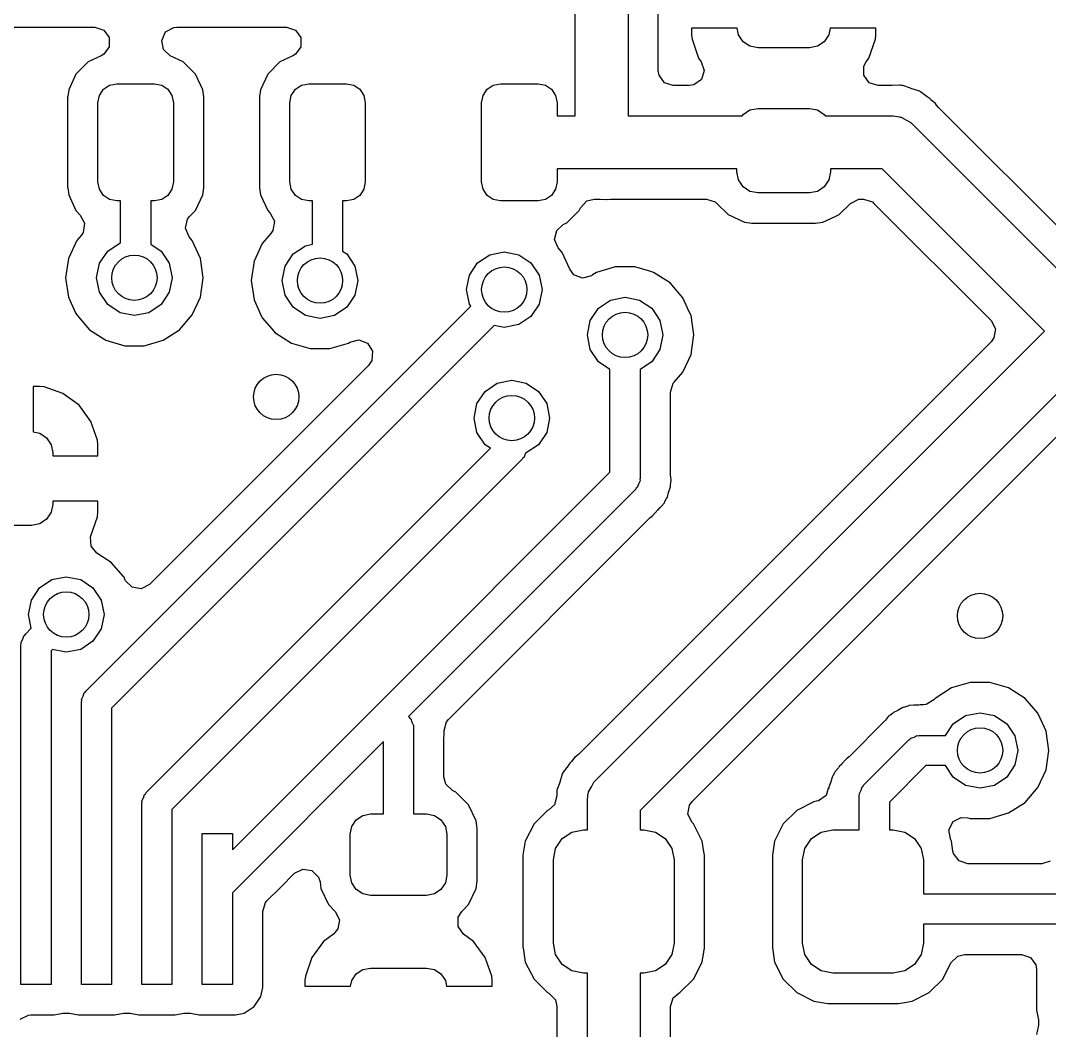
# Model space of a CAD drawing. Extents: x 100.3 to 197.2, y -144.7 to -85.3.
# Drawn here: x 170.85 to 177.66, y -98.35 to -91.67 of the extents above; entities that cross this region are included whole.
import ezdxf

# ---------------------------------------------------------------- set-up
doc = ezdxf.new("R2010")
doc.units = 0
doc.layers.add('BLACK', color=7, linetype='CONTINUOUS')

msp = doc.modelspace()

# ---------------------------------------------------------------- linework, layer by layer
at = {"layer": 'BLACK', "linetype": 'CONTINUOUS'}
for p, q in [((174.52, -92.3), (174.52, -91.478)), ((174.87, -91.478), (174.87, -92.3)), ((175.07, -92.0005), (175.07, -91.5838)), ((170.611, -91.713), (171.339, -91.713)), ((171.339, -91.713), (171.398, -91.7319)), ((171.398, -91.7319), (171.434, -91.7814)), ((171.782, -91.7999), (171.808, -91.7445)), ((171.808, -91.7445), (171.862, -91.7148)), ((171.862, -91.7148), (171.881, -91.713)), ((171.881, -91.713), (172.609, -91.713)), ((172.609, -91.713), (172.668, -91.7319)), ((172.668, -91.7319), (172.704, -91.7814)), ((175.592, -91.72), (175.29, -91.72)), ((175.29, -91.72), (175.29, -91.72)), ((175.29, -91.72), (175.29, -91.763)), ((175.601, -91.7636), (175.592, -91.72)), ((176.208, -91.72), (176.199, -91.7636)), ((176.51, -91.72), (176.208, -91.72)), ((176.51, -91.763), (176.51, -91.72)), ((176.51, -91.72), (176.51, -91.72)), ((171.434, -91.7814), (171.434, -91.8426)), ((171.794, -91.86), (171.782, -91.7999)), ((172.704, -91.7814), (172.704, -91.8426)), ((175.29, -91.763), (175.293, -91.7927)), ((175.293, -91.7927), (175.293, -91.7927)), ((175.293, -91.7927), (175.337, -91.9179)), ((175.631, -91.809), (175.601, -91.7636)), ((175.676, -91.8393), (175.631, -91.809)), ((176.169, -91.809), (176.124, -91.8393)), ((176.199, -91.7636), (176.169, -91.809)), ((176.463, -91.9179), (176.507, -91.7927)), ((176.507, -91.7927), (176.51, -91.763)), ((171.398, -91.8921), (171.381, -91.9017)), ((171.434, -91.8426), (171.398, -91.8921)), ((171.839, -91.9017), (171.794, -91.86)), ((172.668, -91.8921), (172.651, -91.9017)), ((172.704, -91.8426), (172.668, -91.8921)), ((175.73, -91.85), (175.676, -91.8393)), ((176.07, -91.85), (175.73, -91.85)), ((176.124, -91.8393), (176.07, -91.85)), ((171.295, -91.9418), (171.214, -92.0229)), ((171.381, -91.9017), (171.295, -91.9418)), ((171.295, -91.9418), (171.295, -91.9418)), ((171.295, -91.9418), (171.295, -91.9418)), ((171.925, -91.9418), (171.839, -91.9017)), ((172.006, -92.0229), (171.925, -91.9418)), ((172.565, -91.9418), (172.484, -92.0229)), ((172.651, -91.9017), (172.565, -91.9418)), ((172.565, -91.9418), (172.565, -91.9418)), ((175.337, -91.9179), (175.354, -91.9417)), ((175.354, -91.9417), (175.373, -91.9998)), ((176.431, -91.9699), (176.446, -91.9417)), ((176.446, -91.9417), (176.463, -91.9179)), ((171.214, -92.0229), (171.166, -92.127)), ((172.054, -92.127), (172.006, -92.0229)), ((172.006, -92.0229), (172.006, -92.0229)), ((172.006, -92.0229), (172.006, -92.0229)), ((172.484, -92.0229), (172.436, -92.127)), ((175.075, -92.0311), (175.07, -92.0005)), ((175.373, -91.9998), (175.355, -92.0581)), ((176.431, -92.0311), (176.431, -91.9699)), ((171.397, -92.1241), (171.437, -92.097)), ((171.437, -92.097), (171.485, -92.0875)), ((171.485, -92.0875), (171.735, -92.0875)), ((171.735, -92.0875), (171.783, -92.097)), ((171.783, -92.097), (171.823, -92.1241)), ((172.667, -92.1241), (172.707, -92.097)), ((172.707, -92.097), (172.755, -92.0875)), ((172.755, -92.0875), (173.005, -92.0875)), ((173.005, -92.0875), (173.053, -92.097)), ((173.053, -92.097), (173.093, -92.1241)), ((173.937, -92.1241), (173.977, -92.097)), ((173.977, -92.097), (174.025, -92.0875)), ((174.025, -92.0875), (174.275, -92.0875)), ((174.275, -92.0875), (174.323, -92.097)), ((174.323, -92.097), (174.363, -92.1241)), ((175.111, -92.0806), (175.075, -92.0311)), ((175.169, -92.0995), (175.111, -92.0806)), ((175.306, -92.0944), (175.274, -92.0995)), ((175.355, -92.0581), (175.306, -92.0944)), ((176.467, -92.0806), (176.431, -92.0311)), ((176.526, -92.0995), (176.467, -92.0806)), ((176.666, -92.0975), (176.618, -92.0995)), ((176.672, -92.0972), (176.666, -92.0975)), ((176.68, -92.0982), (176.672, -92.0972)), ((176.672, -92.0972), (176.672, -92.0972)), ((176.672, -92.0972), (176.672, -92.0972)), ((176.688, -92.0995), (176.68, -92.0982)), ((171.166, -92.127), (171.16, -92.1705)), ((171.36, -92.2125), (171.37, -92.1647)), ((171.37, -92.1647), (171.397, -92.1241)), ((171.823, -92.1241), (171.85, -92.1647)), ((171.85, -92.1647), (171.86, -92.2125)), ((172.06, -92.1744), (172.054, -92.127)), ((172.054, -92.127), (172.054, -92.127)), ((172.436, -92.127), (172.43, -92.1705)), ((172.63, -92.2125), (172.64, -92.1647)), ((172.64, -92.1647), (172.667, -92.1241)), ((173.093, -92.1241), (173.12, -92.1647)), ((173.12, -92.1647), (173.13, -92.2125)), ((173.9, -92.2125), (173.91, -92.1647)), ((173.91, -92.1647), (173.937, -92.1241)), ((174.363, -92.1241), (174.39, -92.1647)), ((174.39, -92.1647), (174.4, -92.2125)), ((175.274, -92.0995), (175.169, -92.0995)), ((176.616, -92.0995), (176.526, -92.0995)), ((176.618, -92.0995), (176.616, -92.0995)), ((176.739, -92.117), (176.688, -92.0995)), ((176.741, -92.1176), (176.739, -92.117)), ((176.792, -92.133), (176.741, -92.1176)), ((176.799, -92.1365), (176.792, -92.133)), ((176.806, -92.1402), (176.799, -92.1365)), ((176.849, -92.1733), (176.806, -92.1402)), ((171.16, -92.1705), (171.159, -92.1744)), ((171.159, -92.1744), (171.159, -92.7756)), ((171.36, -92.7375), (171.36, -92.2125)), ((171.86, -92.2125), (171.86, -92.7375)), ((172.06, -92.7756), (172.06, -92.1744)), ((172.43, -92.1705), (172.429, -92.1744)), ((172.429, -92.1744), (172.429, -92.7756)), ((172.63, -92.7375), (172.63, -92.2125)), ((173.13, -92.2125), (173.13, -92.7375)), ((173.9, -92.7375), (173.9, -92.2125)), ((174.4, -92.2125), (174.4, -92.3)), ((176.85, -92.1745), (176.849, -92.1733)), ((176.856, -92.1782), (176.85, -92.1745)), ((176.869, -92.1875), (176.856, -92.1782)), ((176.872, -92.1908), (176.869, -92.1875)), ((176.869, -92.1875), (176.869, -92.1875)), ((176.869, -92.1875), (176.869, -92.1875)), ((176.876, -92.1949), (176.872, -92.1908)), ((176.905, -92.2172), (176.876, -92.1949)), ((176.912, -92.2284), (176.905, -92.2172)), ((176.925, -92.2443), (176.912, -92.2284)), ((174.4, -92.3), (174.52, -92.3)), ((174.87, -92.3), (175.625, -92.3)), ((175.625, -92.3), (175.631, -92.291)), ((175.631, -92.291), (175.676, -92.2607)), ((175.676, -92.2607), (175.73, -92.25)), ((175.73, -92.25), (176.07, -92.25)), ((176.07, -92.25), (176.124, -92.2607)), ((176.124, -92.2607), (176.169, -92.291)), ((176.169, -92.291), (176.175, -92.3)), ((176.175, -92.3), (176.625, -92.3)), ((176.625, -92.3), (176.667, -92.3051)), ((178.099, -93.4177), (176.925, -92.2443)), ((176.667, -92.3051), (176.672, -92.3076)), ((176.672, -92.3076), (176.677, -92.3079)), ((176.677, -92.3079), (176.709, -92.3269)), ((176.709, -92.3269), (176.741, -92.344)), ((176.741, -92.344), (176.744, -92.3485)), ((176.744, -92.3485), (176.749, -92.3513)), ((176.749, -92.3513), (177.999, -93.6013)), ((175.59, -92.65), (174.4, -92.65)), ((174.4, -92.65), (174.4, -92.7375)), ((175.59, -92.67), (175.59, -92.65)), ((175.601, -92.7236), (175.59, -92.67)), ((176.21, -92.67), (176.199, -92.7236)), ((176.553, -92.65), (176.21, -92.65)), ((176.21, -92.65), (176.21, -92.67)), ((177.628, -93.725), (176.553, -92.65)), ((171.159, -92.7756), (171.16, -92.7756)), ((171.16, -92.7756), (171.166, -92.823)), ((171.37, -92.7853), (171.36, -92.7375)), ((171.86, -92.7375), (171.85, -92.7853)), ((172.054, -92.823), (172.06, -92.7756)), ((172.429, -92.7756), (172.43, -92.7756)), ((172.43, -92.7756), (172.436, -92.823)), ((172.64, -92.7853), (172.63, -92.7375)), ((173.13, -92.7375), (173.12, -92.7853)), ((173.91, -92.7853), (173.9, -92.7375)), ((174.4, -92.7375), (174.39, -92.7853)), ((175.631, -92.769), (175.601, -92.7236)), ((175.676, -92.7993), (175.631, -92.769)), ((176.169, -92.769), (176.124, -92.7993)), ((176.199, -92.7236), (176.169, -92.769)), ((171.166, -92.823), (171.166, -92.823)), ((171.166, -92.823), (171.214, -92.9271)), ((171.397, -92.8259), (171.37, -92.7853)), ((171.437, -92.853), (171.397, -92.8259)), ((171.823, -92.8259), (171.783, -92.853)), ((171.85, -92.7853), (171.823, -92.8259)), ((172.006, -92.9271), (172.054, -92.823)), ((172.436, -92.823), (172.436, -92.823)), ((172.436, -92.823), (172.484, -92.9271)), ((172.667, -92.8259), (172.64, -92.7853)), ((172.707, -92.853), (172.667, -92.8259)), ((173.093, -92.8259), (173.053, -92.853)), ((173.12, -92.7853), (173.093, -92.8259)), ((173.937, -92.8259), (173.91, -92.7853)), ((173.977, -92.853), (173.937, -92.8259)), ((174.363, -92.8259), (174.323, -92.853)), ((174.39, -92.7853), (174.363, -92.8259)), ((175.73, -92.81), (175.676, -92.7993)), ((176.07, -92.81), (175.73, -92.81)), ((176.124, -92.7993), (176.07, -92.81)), ((171.485, -92.8625), (171.437, -92.853)), ((171.51, -92.8625), (171.485, -92.8625)), ((171.51, -93.1396), (171.51, -92.8625)), ((171.735, -92.8625), (171.71, -92.8625)), ((171.71, -92.8625), (171.71, -93.1491)), ((171.783, -92.853), (171.735, -92.8625)), ((172.755, -92.8625), (172.707, -92.853)), ((172.78, -92.8625), (172.755, -92.8625)), ((172.78, -93.1499), (172.78, -92.8625)), ((173.005, -92.8625), (172.98, -92.8625)), ((172.98, -92.8625), (172.98, -93.1953)), ((173.053, -92.853), (173.005, -92.8625)), ((174.025, -92.8625), (173.977, -92.853)), ((174.275, -92.8625), (174.025, -92.8625)), ((174.323, -92.853), (174.275, -92.8625)), ((174.546, -92.9271), (174.555, -92.9077)), ((174.555, -92.9077), (174.597, -92.8629)), ((174.597, -92.8629), (174.645, -92.8505)), ((174.645, -92.8505), (174.677, -92.8505)), ((174.677, -92.8505), (174.681, -92.8507)), ((174.681, -92.8507), (174.687, -92.8511)), ((174.687, -92.8511), (174.726, -92.8544)), ((174.726, -92.8544), (174.729, -92.8535)), ((174.729, -92.8535), (174.754, -92.8505)), ((174.754, -92.8505), (175.388, -92.8505)), ((175.388, -92.8505), (175.446, -92.8694)), ((175.446, -92.8694), (175.458, -92.8795)), ((175.458, -92.8795), (175.532, -92.9532)), ((176.268, -92.9532), (176.342, -92.8795)), ((176.342, -92.8795), (176.397, -92.8517)), ((176.397, -92.8517), (176.412, -92.8505)), ((176.412, -92.8505), (176.428, -92.8505)), ((176.428, -92.8505), (176.487, -92.8694)), ((176.487, -92.8694), (176.498, -92.8795)), ((176.498, -92.8795), (177.274, -93.655)), ((171.214, -92.9271), (171.214, -92.9271)), ((171.214, -92.9271), (171.214, -92.9271)), ((171.214, -92.9271), (171.243, -92.9563)), ((171.243, -92.9563), (171.271, -93.0108)), ((171.953, -92.9843), (171.967, -92.9654)), ((171.967, -92.9654), (172.006, -92.9271)), ((172.484, -92.9271), (172.484, -92.9271)), ((172.484, -92.9271), (172.484, -92.9271)), ((172.484, -92.9271), (172.5, -92.9427)), ((172.5, -92.9427), (172.528, -92.9972)), ((174.465, -93.0082), (174.546, -92.9271)), ((175.532, -92.9532), (175.641, -93.004)), ((176.159, -93.004), (176.242, -92.9657)), ((176.242, -92.9657), (176.268, -92.9532)), ((171.271, -93.0108), (171.262, -93.0712)), ((171.939, -93.0439), (171.953, -92.9843)), ((171.963, -93.1003), (171.939, -93.0439)), ((172.528, -92.9972), (172.518, -93.0576)), ((174.397, -93.0583), (174.44, -93.0197)), ((174.44, -93.0197), (174.465, -93.0082)), ((175.641, -93.004), (175.69, -93.0105)), ((175.69, -93.0105), (176.11, -93.0105)), ((176.11, -93.0105), (176.159, -93.004)), ((176.159, -93.004), (176.159, -93.004)), ((171.248, -93.0911), (171.219, -93.1254)), ((171.262, -93.0712), (171.248, -93.0911)), ((171.984, -93.1254), (171.963, -93.1003)), ((172.505, -93.0775), (172.447, -93.1439)), ((172.518, -93.0576), (172.505, -93.0775)), ((174.383, -93.1179), (174.397, -93.0583)), ((174.407, -93.1742), (174.383, -93.1179)), ((171.219, -93.1254), (171.165, -93.2432)), ((171.425, -93.1947), (171.506, -93.1405)), ((171.506, -93.1405), (171.51, -93.1396)), ((171.71, -93.1491), (171.778, -93.1947)), ((172.038, -93.2432), (171.984, -93.1254)), ((171.984, -93.1254), (171.984, -93.1254)), ((172.447, -93.1439), (172.393, -93.2618)), ((172.653, -93.2132), (172.734, -93.159)), ((172.734, -93.159), (172.78, -93.1499)), ((174.433, -93.2039), (174.407, -93.1742)), ((171.165, -93.2432), (171.146, -93.3714)), ((171.37, -93.2758), (171.425, -93.1947)), ((171.778, -93.1947), (171.832, -93.2758)), ((172.057, -93.3714), (172.038, -93.2432)), ((172.599, -93.2943), (172.653, -93.2132)), ((172.98, -93.1953), (173.007, -93.2132)), ((173.007, -93.2132), (173.061, -93.2943)), ((173.873, -93.2732), (173.954, -93.219)), ((173.954, -93.219), (174.05, -93.2)), ((174.05, -93.2), (174.146, -93.219)), ((174.146, -93.219), (174.227, -93.2732)), ((174.484, -93.3154), (174.433, -93.2039)), ((174.433, -93.2039), (174.433, -93.2039)), ((171.351, -93.3714), (171.37, -93.2758)), ((171.832, -93.2758), (171.851, -93.3714)), ((172.393, -93.2618), (172.375, -93.39)), ((172.58, -93.39), (172.599, -93.2943)), ((173.061, -93.2943), (173.08, -93.39)), ((173.819, -93.3543), (173.873, -93.2732)), ((174.227, -93.2732), (174.281, -93.3543)), ((174.511, -93.3509), (174.484, -93.3154)), ((174.785, -93.2995), (174.661, -93.336)), ((174.915, -93.2995), (174.785, -93.2995)), ((174.785, -93.2995), (174.785, -93.2995)), ((175.02, -93.3304), (174.915, -93.2995)), ((174.915, -93.2995), (174.915, -93.2995)), ((171.146, -93.3714), (171.146, -93.3714)), ((171.146, -93.3714), (171.165, -93.4997)), ((171.37, -93.4671), (171.351, -93.3714)), ((171.851, -93.3714), (171.832, -93.4671)), ((172.045, -93.4522), (172.057, -93.3714)), ((172.057, -93.3714), (172.057, -93.3714)), ((172.375, -93.39), (172.375, -93.39)), ((172.375, -93.39), (172.393, -93.5182)), ((172.599, -93.4857), (172.58, -93.39)), ((173.08, -93.39), (173.061, -93.4857)), ((173.8, -93.45), (173.819, -93.3543)), ((174.281, -93.3543), (174.3, -93.45)), ((174.568, -93.3731), (174.511, -93.3509)), ((174.627, -93.3576), (174.568, -93.3731)), ((174.634, -93.353), (174.627, -93.3576)), ((174.661, -93.336), (174.634, -93.353)), ((174.661, -93.336), (174.661, -93.336)), ((175.039, -93.336), (175.02, -93.3304)), ((175.148, -93.406), (175.039, -93.336)), ((175.039, -93.336), (175.039, -93.336)), ((175.039, -93.336), (175.039, -93.336)), ((172.038, -93.4997), (172.045, -93.4522)), ((173.819, -93.5457), (173.8, -93.45)), ((174.3, -93.45), (174.281, -93.5457)), ((175.233, -93.5039), (175.148, -93.406)), ((175.148, -93.406), (175.148, -93.406)), ((175.148, -93.406), (175.148, -93.406)), ((171.165, -93.4997), (171.212, -93.6026)), ((171.425, -93.5482), (171.37, -93.4671)), ((171.832, -93.4671), (171.778, -93.5482)), ((171.984, -93.6175), (172.038, -93.4997)), ((172.393, -93.5182), (172.443, -93.6277)), ((172.653, -93.5668), (172.599, -93.4857)), ((173.061, -93.4857), (173.007, -93.5668)), ((174.673, -93.5732), (174.754, -93.519)), ((174.754, -93.519), (174.85, -93.5)), ((174.85, -93.5), (174.946, -93.519)), ((174.946, -93.519), (175.027, -93.5732)), ((175.275, -93.5961), (175.233, -93.5039)), ((171.279, -96.1071), (173.828, -93.5587)), ((171.506, -93.6024), (171.425, -93.5482)), ((171.778, -93.5482), (171.697, -93.6024)), ((172.734, -93.621), (172.653, -93.5668)), ((173.007, -93.5668), (172.926, -93.621)), ((173.828, -93.5587), (173.819, -93.5457)), ((174.281, -93.5457), (174.227, -93.6268)), ((174.619, -93.6543), (174.673, -93.5732)), ((175.027, -93.5732), (175.081, -93.6543)), ((175.287, -93.6218), (175.275, -93.5961)), ((171.212, -93.6026), (171.219, -93.6175)), ((171.219, -93.6175), (171.29, -93.7)), ((171.601, -93.6214), (171.506, -93.6024)), ((171.697, -93.6024), (171.601, -93.6214)), ((171.899, -93.7154), (171.984, -93.6175)), ((172.443, -93.6277), (172.447, -93.6361)), ((172.447, -93.6361), (172.526, -93.7271)), ((172.83, -93.64), (172.734, -93.621)), ((172.926, -93.621), (172.83, -93.64)), ((174.227, -93.6268), (174.146, -93.681)), ((174.6, -93.75), (174.619, -93.6543)), ((175.081, -93.6543), (175.1, -93.75)), ((175.305, -93.75), (175.287, -93.6218)), ((177.274, -93.655), (177.302, -93.7095)), ((171.29, -93.7), (171.303, -93.7154)), ((171.303, -93.7154), (171.405, -93.7805)), ((173.983, -93.6866), (171.45, -96.2192)), ((171.791, -93.7854), (171.899, -93.7154)), ((172.526, -93.7271), (172.532, -93.734)), ((174.05, -93.7), (173.983, -93.6866)), ((174.146, -93.681), (174.05, -93.7)), ((174.651, -96.7013), (177.628, -93.725)), ((177.302, -93.7095), (177.292, -93.7699)), ((171.405, -93.7805), (171.412, -93.7854)), ((171.412, -93.7854), (171.537, -93.8219)), ((171.666, -93.8219), (171.791, -93.7854)), ((172.532, -93.734), (172.641, -93.804)), ((173.019, -93.804), (173.027, -93.7987)), ((173.027, -93.7987), (173.087, -93.7831)), ((173.087, -93.7831), (173.144, -93.8053)), ((177.274, -93.795), (174.544, -96.5247)), ((174.619, -93.8457), (174.6, -93.75)), ((175.1, -93.75), (175.081, -93.8457)), ((175.294, -93.8282), (175.305, -93.75)), ((175.305, -93.75), (175.305, -93.75)), ((177.292, -93.7699), (177.274, -93.795)), ((171.537, -93.8219), (171.537, -93.8219)), ((171.537, -93.8219), (171.666, -93.8219)), ((171.666, -93.8219), (171.666, -93.8219)), ((172.641, -93.804), (172.641, -93.804)), ((172.641, -93.804), (172.765, -93.8405)), ((172.765, -93.8405), (172.765, -93.8405)), ((172.765, -93.8405), (172.895, -93.8405)), ((172.895, -93.8405), (173.019, -93.804)), ((172.895, -93.8405), (172.895, -93.8405)), ((173.144, -93.8053), (173.177, -93.8568)), ((173.177, -93.8568), (173.173, -93.9179)), ((174.673, -93.9268), (174.619, -93.8457)), ((175.081, -93.8457), (175.027, -93.9268)), ((175.287, -93.8782), (175.294, -93.8282)), ((173.173, -93.9179), (173.151, -93.952)), ((174.75, -93.9781), (174.673, -93.9268)), ((175.027, -93.9268), (174.95, -93.9781)), ((175.233, -93.9961), (175.287, -93.8782)), ((173.151, -93.952), (171.701, -95.4014)), ((174.75, -94.6586), (174.75, -93.9781)), ((177.875, -93.9725), (174.95, -96.8975)), ((174.95, -93.9781), (174.95, -94.7)), ((175.175, -94.0632), (175.233, -93.9961)), ((173.923, -94.1232), (174.004, -94.069)), ((174.004, -94.069), (174.1, -94.05)), ((174.1, -94.05), (174.196, -94.069)), ((174.196, -94.069), (174.277, -94.1232)), ((175.15, -94.1281), (175.169, -94.0699)), ((175.169, -94.0699), (175.175, -94.0632)), ((170.93, -94.09), (170.93, -94.392)), ((170.973, -94.09), (170.93, -94.09)), ((170.93, -94.09), (170.93, -94.09)), ((171.003, -94.0928), (170.973, -94.09)), ((171.128, -94.1366), (171.003, -94.0928)), ((171.235, -94.2154), (171.128, -94.1366)), ((173.869, -94.2043), (173.923, -94.1232)), ((174.277, -94.1232), (174.331, -94.2043)), ((175.15, -94.6757), (175.15, -94.1281)), ((173.85, -94.3), (173.869, -94.2043)), ((174.331, -94.2043), (174.35, -94.3)), ((171.313, -94.3221), (171.235, -94.2154)), ((171.235, -94.2154), (171.235, -94.2154)), ((171.357, -94.4473), (171.313, -94.3221)), ((173.869, -94.3957), (173.85, -94.3)), ((174.35, -94.3), (174.331, -94.3957)), ((175.294, -96.8373), (177.805, -94.326)), ((170.93, -94.392), (170.974, -94.4007)), ((170.974, -94.4007), (171.019, -94.431)), ((173.923, -94.4768), (173.869, -94.3957)), ((174.331, -94.3957), (174.277, -94.4768)), ((171.019, -94.431), (171.049, -94.4764)), ((171.049, -94.4764), (171.06, -94.53)), ((171.36, -94.477), (171.357, -94.4473)), ((171.357, -94.4473), (171.357, -94.4473)), ((171.36, -94.55), (171.36, -94.477)), ((173.958, -94.5002), (173.923, -94.4768)), ((174.277, -94.4768), (174.196, -94.531)), ((171.06, -94.53), (171.06, -94.55)), ((171.06, -94.55), (171.36, -94.55)), ((171.36, -94.55), (171.36, -94.55)), ((171.679, -96.7793), (173.958, -94.5002)), ((174.188, -94.5365), (174.181, -94.5588)), ((174.19, -94.532), (174.188, -94.5365)), ((174.196, -94.531), (174.19, -94.532)), ((174.171, -94.5707), (171.85, -96.8914)), ((174.174, -94.5635), (174.171, -94.5707)), ((174.181, -94.5588), (174.174, -94.5635)), ((173.204, -96.2043), (174.75, -94.6586)), ((175.151, -94.6825), (175.15, -94.6757)), ((175.152, -94.687), (175.151, -94.6825)), ((174.938, -94.7365), (174.931, -94.7588)), ((174.949, -94.7156), (174.938, -94.7365)), ((174.95, -94.7), (174.948, -94.7077)), ((174.948, -94.7077), (174.949, -94.7156)), ((175.15, -94.7463), (175.153, -94.7237)), ((175.15, -94.7562), (175.15, -94.7463)), ((175.155, -94.7141), (175.152, -94.687)), ((175.153, -94.7237), (175.155, -94.7141)), ((174.921, -94.7707), (173.416, -96.275)), ((174.924, -94.7635), (174.921, -94.7707)), ((174.931, -94.7588), (174.924, -94.7635)), ((175.13, -94.8235), (175.137, -94.7924)), ((175.137, -94.7924), (175.139, -94.7859)), ((175.139, -94.7859), (175.15, -94.7562)), ((171.06, -94.87), (171.049, -94.9236)), ((171.36, -94.85), (171.06, -94.85)), ((171.06, -94.85), (171.06, -94.87)), ((171.36, -94.923), (171.36, -94.85)), ((171.36, -94.85), (171.36, -94.85)), ((175.082, -94.8928), (175.084, -94.8899)), ((175.084, -94.8899), (175.088, -94.8845)), ((175.088, -94.8845), (175.11, -94.8609)), ((175.11, -94.8609), (175.113, -94.8518)), ((175.113, -94.8518), (175.124, -94.8316)), ((175.124, -94.8316), (175.13, -94.8235)), ((171.049, -94.9236), (171.019, -94.969)), ((171.313, -95.0789), (171.357, -94.9527)), ((171.357, -94.9527), (171.36, -94.923)), ((173.681, -96.2944), (175.016, -94.9586)), ((175.016, -94.9586), (175.028, -94.9505)), ((175.027, -94.9495), (175.034, -94.944)), ((175.028, -94.9505), (175.027, -94.9495)), ((175.034, -94.944), (175.067, -94.9084)), ((175.034, -94.944), (175.034, -94.944)), ((175.067, -94.9084), (175.068, -94.9068)), ((175.068, -94.9068), (175.082, -94.8928)), ((170.92, -95.01), (170.65, -95.01)), ((170.974, -94.9993), (170.92, -95.01)), ((171.019, -94.969), (170.974, -94.9993)), ((171.311, -95.0865), (171.313, -95.0789)), ((171.314, -95.1476), (171.311, -95.0865)), ((171.353, -95.1949), (171.314, -95.1476)), ((171.448, -95.256), (171.353, -95.1949)), ((171.528, -95.3477), (171.448, -95.256)), ((171.054, -95.369), (171.15, -95.35)), ((171.15, -95.35), (171.246, -95.369)), ((171.533, -95.3539), (171.528, -95.3477)), ((171.541, -95.3725), (171.533, -95.3539)), ((170.919, -95.5043), (170.973, -95.4232)), ((170.973, -95.4232), (171.054, -95.369)), ((171.246, -95.369), (171.327, -95.4232)), ((171.327, -95.4232), (171.381, -95.5043)), ((171.543, -95.3764), (171.541, -95.3725)), ((171.586, -95.4196), (171.543, -95.3764)), ((171.647, -95.4292), (171.586, -95.4196)), ((171.701, -95.4014), (171.647, -95.4292)), ((170.9, -95.6), (170.919, -95.5043)), ((171.381, -95.5043), (171.4, -95.6)), ((170.918, -95.6906), (170.9, -95.6)), ((171.4, -95.6), (171.381, -95.6957)), ((170.879, -95.7293), (170.918, -95.6906)), ((171.381, -95.6957), (171.327, -95.7768)), ((170.851, -95.7844), (170.862, -95.7635)), ((170.862, -95.7635), (170.869, -95.7412)), ((170.869, -95.7412), (170.876, -95.7365)), ((170.876, -95.7365), (170.879, -95.7293)), ((170.85, -95.8), (170.852, -95.7923)), ((170.85, -97.05), (170.85, -95.8)), ((170.852, -95.7923), (170.851, -95.7844)), ((171.059, -95.832), (171.05, -95.8414)), ((171.05, -95.8414), (171.05, -97.05)), ((171.15, -95.85), (171.059, -95.832)), ((171.246, -95.831), (171.15, -95.85)), ((171.327, -95.7768), (171.246, -95.831)), ((171.269, -96.119), (171.276, -96.1143)), ((171.276, -96.1143), (171.279, -96.1071)), ((177.011, -96.086), (176.902, -96.156)), ((177.135, -96.0495), (177.011, -96.086)), ((177.011, -96.086), (177.011, -96.086)), ((177.265, -96.0495), (177.135, -96.0495)), ((177.135, -96.0495), (177.135, -96.0495)), ((177.389, -96.086), (177.265, -96.0495)), ((177.265, -96.0495), (177.265, -96.0495)), ((177.498, -96.156), (177.389, -96.086)), ((177.389, -96.086), (177.389, -96.086)), ((177.389, -96.086), (177.389, -96.086)), ((177.389, -96.086), (177.389, -96.086)), ((171.25, -96.1778), (171.252, -96.1701)), ((171.25, -97.05), (171.25, -96.1778)), ((171.251, -96.1622), (171.262, -96.1413)), ((171.252, -96.1701), (171.251, -96.1622)), ((171.262, -96.1413), (171.269, -96.119)), ((176.895, -96.164), (176.843, -96.1956)), ((176.902, -96.156), (176.895, -96.164)), ((176.902, -96.156), (176.902, -96.156)), ((177.583, -96.2539), (177.498, -96.156)), ((177.498, -96.156), (177.498, -96.156)), ((177.498, -96.156), (177.498, -96.156)), ((171.45, -96.2192), (171.45, -97.05)), ((172.25, -97.1586), (173.204, -96.2043)), ((173.204, -96.2043), (173.204, -96.2043)), ((176.627, -96.2478), (176.62, -96.2547)), ((176.656, -96.2349), (176.627, -96.2478)), ((176.627, -96.2478), (176.627, -96.2478)), ((176.662, -96.2317), (176.656, -96.2349)), ((176.69, -96.2149), (176.662, -96.2317)), ((176.699, -96.2131), (176.69, -96.2149)), ((176.69, -96.2149), (176.69, -96.2149)), ((176.721, -96.2064), (176.699, -96.2131)), ((176.73, -96.2024), (176.721, -96.2064)), ((176.762, -96.2009), (176.73, -96.2024)), ((176.73, -96.2024), (176.73, -96.2024)), ((176.769, -96.2002), (176.762, -96.2009)), ((176.772, -96.1995), (176.769, -96.2002)), ((176.792, -96.1995), (176.772, -96.1995)), ((176.794, -96.1994), (176.792, -96.1995)), ((176.803, -96.199), (176.794, -96.1994)), ((176.825, -96.198), (176.803, -96.199)), ((176.843, -96.1956), (176.825, -96.198)), ((177.104, -96.269), (177.2, -96.25)), ((177.2, -96.25), (177.296, -96.269)), ((173.416, -96.275), (173.421, -96.2793)), ((173.421, -96.2793), (173.424, -96.2865)), ((173.424, -96.2865), (173.431, -96.2912)), ((173.431, -96.2912), (173.438, -96.3135)), ((173.438, -96.3135), (173.449, -96.3344)), ((173.652, -96.369), (173.668, -96.31)), ((173.668, -96.31), (173.681, -96.2944)), ((176.57, -96.3047), (176.334, -96.5414)), ((176.575, -96.2995), (176.57, -96.3047)), ((176.594, -96.2741), (176.575, -96.2995)), ((176.602, -96.2689), (176.594, -96.2741)), ((176.62, -96.2547), (176.602, -96.2689)), ((177.023, -96.3232), (177.104, -96.269)), ((177.296, -96.269), (177.377, -96.3232)), ((177.626, -96.3489), (177.583, -96.2539)), ((173.449, -96.3344), (173.448, -96.3423)), ((173.448, -96.3423), (173.45, -96.35)), ((173.45, -96.35), (173.45, -96.92)), ((173.653, -96.3922), (173.652, -96.369)), ((176.972, -96.4), (177.023, -96.3232)), ((177.377, -96.3232), (177.431, -96.4043)), ((177.637, -96.3718), (177.626, -96.3489)), ((177.655, -96.5), (177.637, -96.3718)), ((173.25, -96.4414), (172.25, -97.4414)), ((173.25, -96.92), (173.25, -96.4414)), ((173.65, -96.4152), (173.653, -96.4015)), ((173.65, -96.6756), (173.65, -96.4152)), ((173.652, -96.4013), (173.653, -96.3922)), ((173.653, -96.4015), (173.652, -96.4013)), ((176.429, -96.7293), (176.729, -96.4293)), ((176.729, -96.4293), (176.736, -96.4256)), ((176.736, -96.4256), (176.741, -96.4191)), ((176.741, -96.4191), (176.763, -96.4119)), ((176.763, -96.4119), (176.784, -96.4012)), ((176.784, -96.4012), (176.792, -96.4025)), ((176.792, -96.4025), (176.8, -96.4)), ((176.8, -96.4), (176.972, -96.4)), ((177.431, -96.4043), (177.45, -96.5)), ((174.544, -96.5247), (174.528, -96.5376)), ((177.45, -96.5), (177.431, -96.5957)), ((177.646, -96.5642), (177.655, -96.5)), ((177.655, -96.5), (177.655, -96.5)), ((174.487, -96.5815), (174.474, -96.5997)), ((174.491, -96.5781), (174.487, -96.5815)), ((174.487, -96.5815), (174.487, -96.5815)), ((174.495, -96.5735), (174.491, -96.5781)), ((174.517, -96.5449), (174.495, -96.5735)), ((174.528, -96.5376), (174.517, -96.5449)), ((174.517, -96.5449), (174.517, -96.5449)), ((176.282, -96.5932), (176.268, -96.6072)), ((176.283, -96.5916), (176.282, -96.5932)), ((176.316, -96.556), (176.283, -96.5916)), ((176.323, -96.5505), (176.316, -96.556)), ((176.334, -96.5414), (176.322, -96.5495)), ((176.322, -96.5495), (176.323, -96.5505)), ((177.637, -96.6282), (177.646, -96.5642)), ((174.433, -96.6578), (174.418, -96.7094)), ((174.436, -96.6507), (174.433, -96.6578)), ((174.44, -96.6438), (174.436, -96.6507)), ((174.473, -96.6013), (174.44, -96.6438)), ((174.474, -96.5997), (174.473, -96.6013)), ((176.237, -96.6482), (176.226, -96.6684)), ((176.24, -96.6391), (176.237, -96.6482)), ((176.262, -96.6155), (176.24, -96.6391)), ((176.24, -96.6391), (176.24, -96.6391)), ((176.266, -96.6101), (176.262, -96.6155)), ((176.268, -96.6072), (176.266, -96.6101)), ((176.268, -96.6072), (176.268, -96.6072)), ((176.841, -96.6), (176.6, -96.8414)), ((176.972, -96.6), (176.841, -96.6)), ((177.023, -96.6768), (176.972, -96.6)), ((177.431, -96.5957), (177.377, -96.6768)), ((177.583, -96.7461), (177.637, -96.6282)), ((173.663, -96.7236), (173.65, -96.6756)), ((173.708, -96.7653), (173.663, -96.7236)), ((174.417, -96.7114), (174.399, -96.7623)), ((174.418, -96.7094), (174.417, -96.7114)), ((174.627, -96.7415), (174.644, -96.709)), ((174.644, -96.709), (174.648, -96.7059)), ((174.648, -96.7059), (174.651, -96.7013)), ((176.211, -96.7141), (176.2, -96.7438)), ((176.213, -96.7075), (176.211, -96.7141)), ((176.22, -96.6765), (176.213, -96.7075)), ((176.226, -96.6684), (176.22, -96.6765)), ((176.22, -96.6765), (176.22, -96.6765)), ((176.426, -96.7365), (176.429, -96.7293)), ((177.104, -96.731), (177.023, -96.6768)), ((177.377, -96.6768), (177.296, -96.731)), ((171.662, -96.8135), (171.669, -96.7912)), ((171.669, -96.7912), (171.676, -96.7865)), ((171.676, -96.7865), (171.679, -96.7793)), ((173.73, -96.7759), (173.708, -96.7653)), ((173.814, -96.8596), (173.73, -96.7759)), ((173.73, -96.7759), (173.73, -96.7759)), ((173.73, -96.7759), (173.73, -96.7759)), ((174.398, -96.7701), (174.397, -96.7779)), ((174.397, -96.7779), (174.397, -96.7779)), ((174.397, -96.7779), (174.398, -96.7969)), ((174.399, -96.7623), (174.398, -96.7701)), ((174.398, -96.7969), (174.398, -96.8008)), ((174.6, -96.825), (174.605, -96.7831)), ((174.605, -96.7831), (174.608, -96.7783)), ((174.608, -96.7729), (174.627, -96.7415)), ((174.608, -96.7783), (174.608, -96.7729)), ((176.181, -96.7972), (176.131, -96.8331)), ((176.195, -96.7523), (176.181, -96.7972)), ((176.198, -96.7528), (176.195, -96.7523)), ((176.2, -96.7438), (176.198, -96.7528)), ((176.4, -96.8), (176.402, -96.7923)), ((176.401, -96.7844), (176.412, -96.7635)), ((176.402, -96.7923), (176.401, -96.7844)), ((176.412, -96.7635), (176.419, -96.7412)), ((176.419, -96.7412), (176.426, -96.7365)), ((177.2, -96.75), (177.104, -96.731)), ((177.296, -96.731), (177.2, -96.75)), ((177.498, -96.844), (177.583, -96.7461)), ((171.65, -96.85), (171.652, -96.8423)), ((171.65, -97.05), (171.65, -96.85)), ((171.651, -96.8344), (171.662, -96.8135)), ((171.652, -96.8423), (171.651, -96.8344)), ((173.864, -96.9664), (173.814, -96.8596)), ((173.814, -96.8596), (173.814, -96.8596)), ((173.814, -96.8596), (173.814, -96.8596)), ((174.382, -96.8597), (174.344, -96.8931)), ((174.398, -96.8008), (174.382, -96.8597)), ((174.6, -97.025), (174.6, -96.825)), ((175.266, -96.9228), (175.276, -96.8624)), ((175.276, -96.8624), (175.294, -96.8373)), ((176.1, -96.8394), (175.987, -96.8969)), ((176.116, -96.8368), (176.1, -96.8394)), ((176.1, -96.8394), (176.1, -96.8394)), ((176.131, -96.8331), (176.116, -96.8368)), ((176.4, -97.025), (176.4, -96.8)), ((176.6, -96.8414), (176.6, -97.025)), ((177.389, -96.914), (177.498, -96.844)), ((171.85, -96.8914), (171.85, -97.05)), ((173.07, -96.9595), (173.113, -96.9303)), ((173.113, -96.9303), (173.165, -96.92)), ((173.165, -96.92), (173.25, -96.92)), ((173.45, -96.92), (173.535, -96.92)), ((173.535, -96.92), (173.587, -96.9303)), ((173.587, -96.9303), (173.63, -96.9595)), ((174.337, -96.8969), (174.247, -96.9867)), ((174.344, -96.8931), (174.337, -96.8969)), ((174.95, -96.8975), (174.95, -97.025)), ((175.294, -96.9773), (175.266, -96.9228)), ((175.987, -96.8969), (175.897, -96.9867)), ((177.265, -96.9505), (177.389, -96.914)), ((173.04, -97.0033), (173.07, -96.9595)), ((173.63, -96.9595), (173.66, -97.0033)), ((173.864, -96.9668), (173.864, -96.9664)), ((173.87, -97.0157), (173.864, -96.9668)), ((174.247, -96.9867), (174.189, -97.0997)), ((175.303, -96.9867), (175.294, -96.9773)), ((175.361, -97.0997), (175.303, -96.9867)), ((175.897, -96.9867), (175.839, -97.0997)), ((176.994, -97.0254), (177.022, -96.9709)), ((177.022, -96.9709), (177.076, -96.9432)), ((177.076, -96.9432), (177.12, -96.9459)), ((177.12, -96.9459), (177.135, -96.9505)), ((177.135, -96.9505), (177.135, -96.9505)), ((177.135, -96.9505), (177.265, -96.9505)), ((177.265, -96.9505), (177.265, -96.9505)), ((170.85, -98.05), (170.85, -97.05)), ((171.05, -97.05), (171.05, -98.05)), ((171.25, -98.05), (171.25, -97.05)), ((171.45, -97.05), (171.45, -98.05)), ((171.65, -98.05), (171.65, -97.05)), ((171.85, -97.05), (171.85, -98.05)), ((172.05, -98.05), (172.05, -97.05)), ((172.05, -97.05), (172.25, -97.05)), ((172.25, -97.05), (172.25, -97.1586)), ((173.03, -97.055), (173.04, -97.0033)), ((173.03, -97.325), (173.03, -97.055)), ((173.66, -97.0033), (173.67, -97.055)), ((173.67, -97.055), (173.67, -97.325)), ((173.87, -97.3643), (173.87, -97.0157)), ((174.434, -97.0836), (174.498, -97.0402)), ((174.498, -97.0402), (174.575, -97.025)), ((174.575, -97.025), (174.6, -97.025)), ((174.95, -97.025), (174.975, -97.025)), ((174.975, -97.025), (175.052, -97.0402)), ((175.052, -97.0402), (175.116, -97.0836)), ((176.084, -97.0836), (176.148, -97.0402)), ((176.148, -97.0402), (176.225, -97.025)), ((176.225, -97.025), (176.4, -97.025)), ((176.6, -97.025), (176.625, -97.025)), ((176.625, -97.025), (176.702, -97.0402)), ((176.702, -97.0402), (176.766, -97.0836)), ((177.004, -97.0859), (176.994, -97.0254)), ((174.189, -97.0997), (174.174, -97.1935)), ((174.39, -97.1485), (174.434, -97.0836)), ((175.116, -97.0836), (175.16, -97.1485)), ((175.372, -97.1718), (175.361, -97.0997)), ((175.361, -97.0997), (175.361, -97.0997)), ((175.361, -97.0997), (175.361, -97.0997)), ((175.839, -97.0997), (175.825, -97.1935)), ((176.04, -97.1485), (176.084, -97.0836)), ((176.766, -97.0836), (176.81, -97.1485)), ((177.007, -97.0916), (177.004, -97.0859)), ((177.011, -97.0997), (177.007, -97.0916)), ((177.021, -97.166), (177.011, -97.0997)), ((177.011, -97.0997), (177.011, -97.0997)), ((174.174, -97.1935), (174.174, -97.8065)), ((174.375, -97.225), (174.39, -97.1485)), ((175.16, -97.1485), (175.175, -97.225)), ((175.375, -97.1935), (175.372, -97.1718)), ((175.375, -97.8065), (175.375, -97.1935)), ((175.825, -97.1935), (175.825, -97.8065)), ((176.025, -97.225), (176.04, -97.1485)), ((176.81, -97.1485), (176.825, -97.225)), ((177.025, -97.1811), (177.021, -97.166)), ((177.061, -97.2306), (177.025, -97.1811)), ((174.375, -97.775), (174.375, -97.225)), ((175.175, -97.225), (175.175, -97.775)), ((176.025, -97.775), (176.025, -97.225)), ((176.825, -97.225), (176.825, -97.45)), ((177.119, -97.2495), (177.061, -97.2306)), ((177.609, -97.2495), (177.119, -97.2495)), ((177.664, -97.2328), (177.609, -97.2495)), ((172.568, -97.407), (172.662, -97.3129)), ((172.662, -97.3129), (172.717, -97.2851)), ((172.717, -97.2851), (172.777, -97.2947)), ((172.777, -97.2947), (172.82, -97.3379)), ((172.82, -97.3379), (172.83, -97.37)), ((173.04, -97.3767), (173.03, -97.325)), ((173.67, -97.325), (173.66, -97.3767)), ((172.479, -97.4955), (172.568, -97.407)), ((172.83, -97.37), (172.836, -97.4132)), ((173.07, -97.4205), (173.04, -97.3767)), ((173.66, -97.3767), (173.63, -97.4205)), ((173.864, -97.4132), (173.87, -97.3643)), ((172.25, -97.4414), (172.25, -98.05)), ((172.836, -97.4132), (172.886, -97.5204)), ((173.113, -97.4497), (173.07, -97.4205)), ((173.165, -97.46), (173.113, -97.4497)), ((173.535, -97.46), (173.165, -97.46)), ((173.587, -97.4497), (173.535, -97.46)), ((173.63, -97.4205), (173.587, -97.4497)), ((173.814, -97.5204), (173.864, -97.4132)), ((176.825, -97.45), (177.775, -97.45)), ((172.451, -97.5655), (172.469, -97.5073)), ((172.469, -97.5073), (172.479, -97.4955)), ((172.886, -97.5204), (172.886, -97.5204)), ((172.886, -97.5204), (172.886, -97.5204)), ((172.886, -97.5204), (172.931, -97.5656)), ((173.769, -97.5656), (173.814, -97.5204)), ((172.451, -98.0697), (172.451, -97.5655)), ((172.931, -97.5656), (172.959, -97.6201)), ((173.745, -97.6043), (173.769, -97.5656)), ((173.745, -97.6655), (173.745, -97.6043)), ((172.949, -97.6805), (172.92, -97.7152)), ((172.959, -97.6201), (172.949, -97.6805)), ((173.78, -97.7152), (173.745, -97.6655)), ((177.775, -97.65), (176.825, -97.65)), ((176.825, -97.65), (176.825, -97.775)), ((172.92, -97.7152), (172.854, -97.7639)), ((173.846, -97.7639), (173.78, -97.7152)), ((172.854, -97.7639), (172.776, -97.8694)), ((172.854, -97.7639), (172.854, -97.7639)), ((173.924, -97.8694), (173.846, -97.7639)), ((173.846, -97.7639), (173.846, -97.7639)), ((174.174, -97.8065), (174.175, -97.8065)), ((174.175, -97.8065), (174.189, -97.9003)), ((174.39, -97.8515), (174.375, -97.775)), ((175.175, -97.775), (175.16, -97.8515)), ((175.361, -97.9003), (175.375, -97.8065)), ((175.825, -97.8065), (175.825, -97.8065)), ((175.825, -97.8065), (175.839, -97.9003)), ((176.04, -97.8515), (176.025, -97.775)), ((176.825, -97.775), (176.81, -97.8515)), ((172.776, -97.8694), (172.733, -97.9932)), ((173.967, -97.9932), (173.924, -97.8694)), ((174.434, -97.9164), (174.39, -97.8515)), ((175.16, -97.8515), (175.116, -97.9164)), ((176.084, -97.9164), (176.04, -97.8515)), ((176.81, -97.8515), (176.766, -97.9164)), ((177.008, -97.9046), (177.052, -97.8613)), ((177.052, -97.8613), (177.097, -97.8505)), ((177.097, -97.8505), (177.475, -97.8505)), ((177.475, -97.8505), (177.534, -97.8694)), ((177.534, -97.8694), (177.57, -97.9189)), ((173.07, -97.9795), (173.113, -97.9503)), ((173.113, -97.9503), (173.165, -97.94)), ((173.165, -97.94), (173.535, -97.94)), ((173.535, -97.94), (173.587, -97.9503)), ((173.587, -97.9503), (173.63, -97.9795)), ((174.189, -97.9003), (174.189, -97.9003)), ((174.189, -97.9003), (174.247, -98.0133)), ((174.498, -97.9598), (174.434, -97.9164)), ((175.116, -97.9164), (175.052, -97.9598)), ((175.303, -98.0133), (175.361, -97.9003)), ((175.839, -97.9003), (175.839, -97.9003)), ((175.839, -97.9003), (175.897, -98.0133)), ((176.148, -97.9598), (176.084, -97.9164)), ((176.766, -97.9164), (176.702, -97.9598)), ((176.953, -98.0133), (176.992, -97.9368)), ((176.992, -97.9368), (177.008, -97.9046)), ((177.57, -97.9189), (177.575, -97.9495)), ((177.575, -97.9495), (177.575, -98.2197)), ((172.733, -97.9932), (172.73, -98.0226)), ((172.73, -98.0226), (172.73, -98.06)), ((173.033, -98.06), (173.04, -98.0233)), ((173.04, -98.0233), (173.07, -97.9795)), ((173.63, -97.9795), (173.66, -98.0233)), ((173.66, -98.0233), (173.667, -98.06)), ((173.97, -98.0226), (173.967, -97.9932)), ((173.97, -98.06), (173.97, -98.0226)), ((173.97, -98.0226), (173.97, -98.0226)), ((174.247, -98.0133), (174.337, -98.103)), ((174.575, -97.975), (174.498, -97.9598)), ((174.6, -97.975), (174.575, -97.975)), ((174.6, -98.625), (174.6, -97.975)), ((174.975, -97.975), (174.95, -97.975)), ((174.95, -97.975), (174.95, -98.625)), ((175.052, -97.9598), (174.975, -97.975)), ((175.213, -98.103), (175.303, -98.0133)), ((175.897, -98.0133), (175.987, -98.103)), ((176.225, -97.975), (176.148, -97.9598)), ((176.625, -97.975), (176.225, -97.975)), ((176.702, -97.9598), (176.625, -97.975)), ((176.863, -98.103), (176.953, -98.0133)), ((171.05, -98.05), (170.85, -98.05)), ((171.45, -98.05), (171.25, -98.05)), ((171.85, -98.05), (171.65, -98.05)), ((172.25, -98.05), (172.05, -98.05)), ((172.439, -98.1282), (172.451, -98.0697)), ((172.73, -98.06), (172.73, -98.06)), ((172.73, -98.06), (173.033, -98.06)), ((173.667, -98.06), (173.97, -98.06)), ((173.97, -98.06), (173.97, -98.06)), ((172.395, -98.1946), (172.439, -98.1282)), ((174.337, -98.103), (174.337, -98.1031)), ((174.337, -98.1031), (174.337, -98.1031)), ((174.337, -98.1031), (174.345, -98.1075)), ((174.345, -98.1075), (174.389, -98.1508)), ((174.389, -98.1508), (174.399, -98.1957)), ((175.15, -98.1957), (175.169, -98.1375)), ((175.169, -98.1375), (175.205, -98.1075)), ((175.205, -98.1075), (175.213, -98.1031)), ((175.213, -98.1031), (175.213, -98.103)), ((175.213, -98.1031), (175.213, -98.1031)), ((175.987, -98.103), (176.1, -98.1606)), ((176.1, -98.1606), (176.193, -98.1755)), ((176.703, -98.1681), (176.75, -98.1606)), ((176.75, -98.1606), (176.863, -98.103)), ((176.75, -98.1606), (176.75, -98.1606)), ((176.75, -98.1606), (176.75, -98.1606)), ((172.328, -98.2389), (172.395, -98.1946)), ((174.399, -98.1957), (174.399, -98.4043)), ((175.15, -98.4043), (175.15, -98.1957)), ((176.193, -98.1755), (176.657, -98.1755)), ((176.657, -98.1755), (176.703, -98.1681)), ((176.657, -98.1755), (176.657, -98.1755)), ((176.657, -98.1755), (176.657, -98.1755)), ((177.575, -98.2197), (177.582, -98.2599)), ((170.845, -98.2795), (170.899, -98.2517)), ((170.899, -98.2517), (170.915, -98.2505)), ((170.915, -98.2505), (171.07, -98.2505)), ((171.07, -98.2505), (171.128, -98.2389)), ((171.07, -98.2505), (171.07, -98.2505)), ((171.128, -98.2389), (171.131, -98.2384)), ((171.128, -98.2389), (171.128, -98.2389)), ((171.131, -98.2384), (171.169, -98.2384)), ((171.169, -98.2384), (171.172, -98.2389)), ((171.172, -98.2389), (171.172, -98.2389)), ((171.172, -98.2389), (171.23, -98.2505)), ((171.23, -98.2505), (171.23, -98.2505)), ((171.23, -98.2505), (171.47, -98.2505)), ((171.47, -98.2505), (171.528, -98.2389)), ((171.47, -98.2505), (171.47, -98.2505)), ((171.528, -98.2389), (171.531, -98.2384)), ((171.528, -98.2389), (171.528, -98.2389)), ((171.531, -98.2384), (171.569, -98.2384)), ((171.569, -98.2384), (171.572, -98.2389)), ((171.572, -98.2389), (171.572, -98.2389)), ((171.572, -98.2389), (171.63, -98.2505)), ((171.63, -98.2505), (171.63, -98.2505)), ((171.63, -98.2505), (171.87, -98.2505)), ((171.87, -98.2505), (171.928, -98.2389)), ((171.87, -98.2505), (171.87, -98.2505)), ((171.928, -98.2389), (171.931, -98.2384)), ((171.928, -98.2389), (171.928, -98.2389)), ((171.931, -98.2384), (171.969, -98.2384)), ((171.969, -98.2384), (171.972, -98.2389)), ((171.972, -98.2389), (171.972, -98.2389)), ((171.972, -98.2389), (172.03, -98.2505)), ((172.03, -98.2505), (172.03, -98.2505)), ((172.03, -98.2505), (172.27, -98.2505)), ((172.27, -98.2505), (172.328, -98.2389)), ((172.27, -98.2505), (172.27, -98.2505)), ((177.582, -98.2599), (177.585, -98.2741)), ((177.585, -98.2741), (177.587, -98.2807)), ((177.587, -98.2807), (177.587, -98.3193)), ((177.587, -98.3193), (177.575, -98.3802))]:
    msp.add_line(p, q, dxfattribs=at)
at = {"layer": 'BLACK'}
for centre in [(171.601, -93.3714), (172.83, -93.39), (174.05, -93.45), (174.85, -93.75), (172.54, -94.16), (174.1, -94.3), (171.15, -95.6), (177.2, -95.61), (177.2, -96.5)]:
    msp.add_circle(centre, 0.15, dxfattribs=at)

doc.saveas('drawing.dxf')
